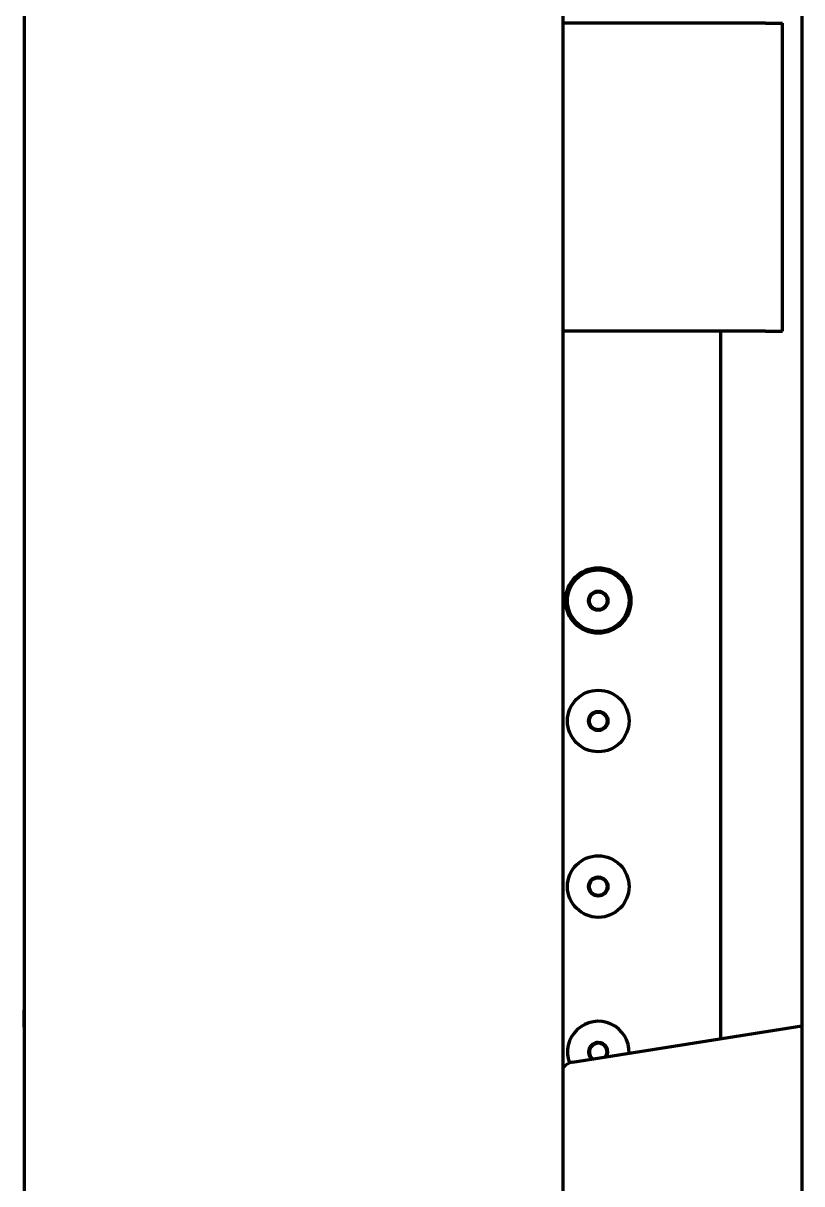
# Model space of a CAD drawing. Header units: inches. Extents: x -2983 to 7024, y 422 to 5529.
# Drawn here: x 1054.8 to 1156, y 2526.6 to 2677.3 of the extents above; entities that cross this region are included whole.
import ezdxf

# ---------------------------------------------------------------- set-up
doc = ezdxf.new("R2010")
doc.units = ezdxf.units.IN

msp = doc.modelspace()

# ---------------------------------------------------------------- linework, layer by layer
at = {"linetype": 'Continuous', "lineweight": 70}
for p, q in [((1156, 3937.29), (1156, 2272.09)), ((1055, 2287.89), (1055, 3935.89)), ((1125, 2297.89), (1125, 3935.89)), ((1151.29, 2677.29), (1125, 2677.29)), ((1151.29, 2677.29), (1153.49, 2677.29)), ((1153.49, 2637.29), (1153.49, 2677.29)), ((1151.29, 2637.29), (1125, 2637.29)), ((1145.49, 2545.44), (1145.49, 2637.31)), ((1151.29, 2637.29), (1153.49, 2637.29)), ((1055, 2557.82), (1054.83, 2557.82)), ((1055, 2554.03), (1054.9, 2554.03)), ((1054.9, 2549.12), (1054.83, 2549.12)), ((1054.9, 2549.08), (1054.83, 2549.08)), ((1054.9, 2549.08), (1054.83, 2549.08)), ((1054.83, 2548.59), (1054.9, 2548.59)), ((1055, 2549.12), (1054.9, 2549.12)), ((1054.9, 2547.01), (1054.83, 2547.01)), ((1054.9, 2547), (1054.83, 2547)), ((1126.19, 2542.37), (1156, 2547.09)), ((1055, 2546.92), (1054.9, 2546.92)), ((1055, 2546.91), (1054.9, 2546.91)), ((1054.83, 2544.98), (1055, 2544.98)), ((1054.9, 2544.94), (1054.83, 2544.94)), ((1054.83, 2540), (1055, 2540)), ((1055, 2537.11), (1054.9, 2537.11)), ((1054.83, 2529.29), (1055, 2529.29))]:
    msp.add_line(p, q, dxfattribs=at)
for centre, radius in [((1129.55, 2602.34), 4.25), ((1129.55, 2602.31), 4), ((1129.55, 2602.31), 1.25), ((1129.55, 2602.31), 1.15), ((1129.55, 2586.69), 4), ((1129.55, 2586.69), 1.25), ((1129.55, 2586.69), 1.15), ((1129.55, 2565.19), 4), ((1129.55, 2565.19), 1.25), ((1129.55, 2565.19), 1.15)]:
    msp.add_circle(centre, radius, dxfattribs=at)
for centre, radius, start, end in [((1129.55, 2543.69), 4, 357.75, 200.79), ((1129.55, 2543.69), 1.25, 90, 227.5875), ((1129.55, 2543.69), 1.15, 90, 231.6825), ((1129.55, 2543.69), 1.25, 330.4125, 90), ((1129.55, 2543.69), 1.15, 326.3175, 90), ((1126.5, 2540.39), 2, 99, 138.5913)]:
    msp.add_arc(centre, radius, start, end, dxfattribs=at)
msp.add_rational_spline([(1054.9, 2549.12), (1054.9, 2549.12), (1054.9, 2549.12), (1054.9, 2549.12), (1054.9, 2549.12), (1054.9, 2549.12), (1054.9, 2549.11), (1054.9, 2549.1), (1054.9, 2549.09), (1054.9, 2549.08), (1054.9, 2549.08), (1054.9, 2549.07), (1054.9, 2549.05), (1054.9, 2549.04), (1054.9, 2549.02), (1054.9, 2549), (1054.9, 2548.9), (1054.9, 2548.8), (1054.9, 2548.59), (1054.9, 2548.47), (1054.9, 2548.22), (1054.9, 2548.09), (1054.9, 2547.61), (1054.9, 2547.27), (1054.9, 2546.92)], [0.500006319012, 0.500006319012, 0.500006319012, 0.499835970951, 0.499835970951, 0.499669135356, 0.499669135356, 0.499745480038, 0.499745480038, 0.500006319012, 0.47470960807, 0.47470960807, 0.500006319012, 0.487512318962, 0.487512318962, 0.500006319012, 0.500000843018, 0.500000843018, 0.499978386677, 0.499978386677, 0.499994078266, 0.499994078266, 0.500006319012, 0.500006319012, 0.500006319012], degree=3, knots=[0, 0, 0, 0, 0.053398, 0.053398, 0.11603, 0.11603, 0.171869, 0.171869, 0.2168, 0.2168, 0.2168, 0.235167, 0.235167, 0.235167, 0.256769, 0.256769, 0.256769, 0.362784, 0.362784, 0.487547, 0.487547, 0.630817, 0.630817, 1, 1, 1, 1], dxfattribs=at)

doc.saveas('drawing.dxf')
